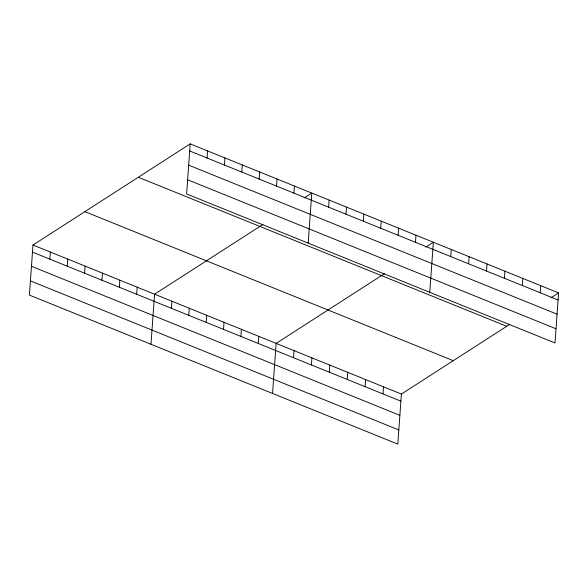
<?xml version="1.0" encoding="UTF-8"?>
<svg xmlns="http://www.w3.org/2000/svg" width="588" height="588" viewBox="0 0 588 588"><rect width="100%" height="100%" fill="white"/><g stroke="black" fill="none" stroke-linecap="round" stroke-linejoin="round"><path stroke-width="0.88" d="M190.196 143.876L186.609 193.944L555.013 342.973L558.6 292.905L190.196 143.876L32.987 245.027L29.4 295.095L397.804 444.124L401.391 394.056L509.774 324.319M49.848 259.146L50.355 252.054M67.216 266.166L67.723 259.073M84.584 273.192L85.091 266.099M101.952 280.219L102.459 273.126M119.32 287.245L119.827 280.153M136.688 294.272L137.195 287.179M150.976 344.274L154.563 294.206L262.946 224.476M171.424 308.325L171.931 301.232M188.792 315.344L189.299 308.252M207.057 157.996L207.564 150.903M206.153 322.371L206.667 315.278M224.425 165.022L224.932 157.929M223.521 329.398L224.035 322.305M241.793 172.049L242.3 164.956M240.889 336.424L241.403 329.331M259.161 179.075L259.668 171.983M258.257 343.451L258.764 336.358M276.529 186.102L277.036 179.009M272.545 393.453L276.132 343.385L384.515 273.655M293.897 193.129L294.404 186.036M293.522 357.717L294.029 350.624M308.178 243.123L311.772 193.055L304.143 197.965M311.412 364.95L311.919 357.857M328.626 207.174L329.14 200.082M329.309 372.189L329.817 365.097M345.994 214.201L346.508 207.108M347.199 379.429L347.714 372.336M363.362 221.228L363.869 214.135M365.097 386.669L365.604 379.576M380.73 228.254L381.237 221.161M382.986 393.909L383.501 386.816M398.098 235.281L398.605 228.188M415.466 242.307L415.973 235.215M429.755 292.302L433.341 242.234L425.712 247.144M450.731 256.566L451.239 249.474M468.621 263.806L469.128 256.713M486.519 271.046L487.026 263.953M504.408 278.286L504.916 271.193M522.306 285.525L522.813 278.433M540.196 292.758L540.703 285.665M550.971 297.815L558.6 292.905M189.689 150.969L558.093 299.998M188.674 165.154L557.079 314.183M187.623 179.766L556.028 328.795M138.32 177.26L506.724 326.281M84.87 211.643L453.275 360.672M32.987 245.027L401.391 394.056M32.48 252.12L400.884 401.148M31.465 266.298L399.869 415.326M30.414 280.91L398.818 429.938"/></g></svg>
